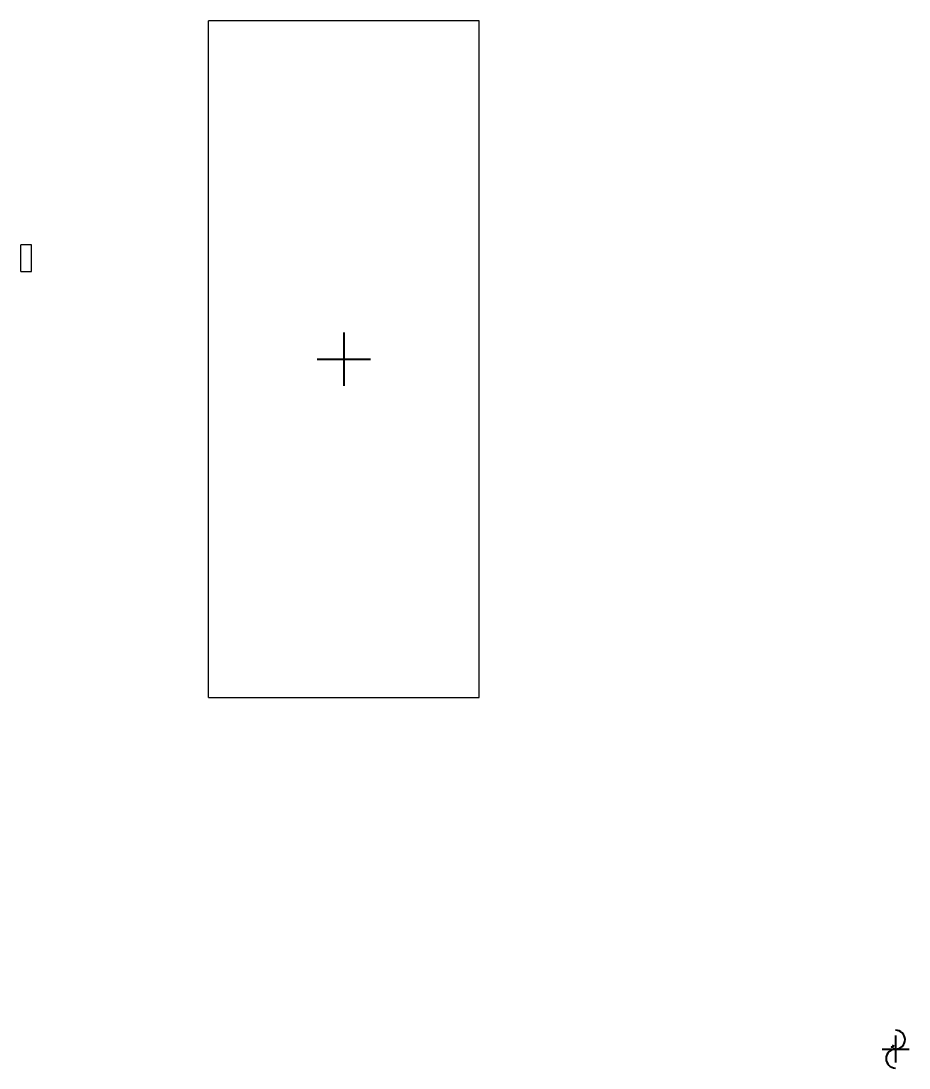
# Model space of a CAD drawing. Header units: inches. Extents: x -13.9 to 51.8, y -27.4 to 50.
import ezdxf

# ---------------------------------------------------------------- set-up
doc = ezdxf.new("R2010")
doc.units = ezdxf.units.IN
doc.header["$MEASUREMENT"] = 0
doc.layers.add('EL_DEVICE', color=1, linetype='Continuous', lineweight=40)
doc.layers.add('SYS_DEVICE_BORDER', color=7, linetype='Continuous')

# ---------------------------------------------------------------- blocks, each defined once
blk = doc.blocks.new('TESTBOX')
at = {"ltscale": 100}
for p, q in [((20, 50), (0, 50)), ((0, 0), (0, 50)), ((20, 50, 50), (0, 50, 50)), ((0, 0, 50), (0, 50, 50)), ((0, 50, 50), (0, 50)), ((20, 0), (20, 50)), ((20, 0, 50), (20, 50, 50)), ((20, 50, 50), (20, 50)), ((0, 0), (20, 0)), ((0, 0, 50), (20, 0, 50)), ((0, 0, 50), (0, 0)), ((20, 0, 50), (20, 0))]:
    blk.add_line(p, q, dxfattribs=at)
blk = doc.blocks.new('FIX')
at = {"layer": 'EL_DEVICE'}
for p, q in [((0, 1), (0, -1)), ((-1, 0), (1, 0))]:
    blk.add_line(p, q, dxfattribs=at)
blk = doc.blocks.new('DEVICE_TESTBOX')
at = {"ltscale": 100, "xscale": 1.968503937007873, "yscale": 1.968503937007873, "zscale": 1.968503937007873}
blk.add_blockref('FIX', (10, 25), dxfattribs=at)
blk = doc.blocks.new('DEVICE_CONNECTOR_POINT')
at = {"layer": 'EL_DEVICE'}
for p, q in [((0, 1), (0, -1)), ((-1, 0), (1, 0))]:
    blk.add_line(p, q, dxfattribs=at)
blk = doc.blocks.new('DEVICE_EL_CABLE_UP')
at = {"layer": 'SYS_DEVICE_BORDER', "ltscale": 100}
blk.add_circle((0, 0), 0.5, dxfattribs=at)
at = {"layer": 'EL_DEVICE'}
blk.add_blockref('DEVICE_CONNECTOR_POINT', (0, 0), dxfattribs=at)
blk = doc.blocks.new('EL_CABLE_UP')
at = {"layer": 'EL_DEVICE', "ltscale": 100}
for p, q in [((0.2, 0.4), (1.7, 3)), ((1.7, 3), (0.3, 1.5)), ((1.7, 3), (1.2, 1))]:
    blk.add_line(p, q, dxfattribs=at)
blk.add_circle((0, 0), 0.5, dxfattribs=at)
blk = doc.blocks.new('DEVICE_EL_CABLE_BREAK')
at = {"layer": 'EL_DEVICE'}
blk.add_blockref('DEVICE_CONNECTOR_POINT', (0, 0), dxfattribs=at)
blk = doc.blocks.new('EL_CABLE_BREAK')
at = {"layer": 'EL_DEVICE'}
for centre, start, end in [((0, 0.7), 270, 90), ((0, -0.7), 90, 270)]:
    blk.add_arc(centre, 0.7, start, end, dxfattribs=at)

msp = doc.modelspace()

# ---------------------------------------------------------------- block references
for name in ['TESTBOX', 'DEVICE_TESTBOX']:
    msp.add_blockref(name, (0, 0))
at = {"ltscale": 100, "xscale": 0.0393700787401575, "yscale": 0.0393700787401575, "zscale": 0.0393700787401575}
for name, p in [('TESTBOX', (-13.879, 31.484)), ('DEVICE_EL_CABLE_UP', (50.517, -25.834)), ('EL_CABLE_UP', (50.586, -25.834))]:
    msp.add_blockref(name, p, dxfattribs=at)
at = {"ltscale": 100}
for name in ['EL_CABLE_BREAK', 'DEVICE_EL_CABLE_BREAK']:
    msp.add_blockref(name, (50.797, -26.001), dxfattribs=at)

doc.saveas('drawing.dxf')
